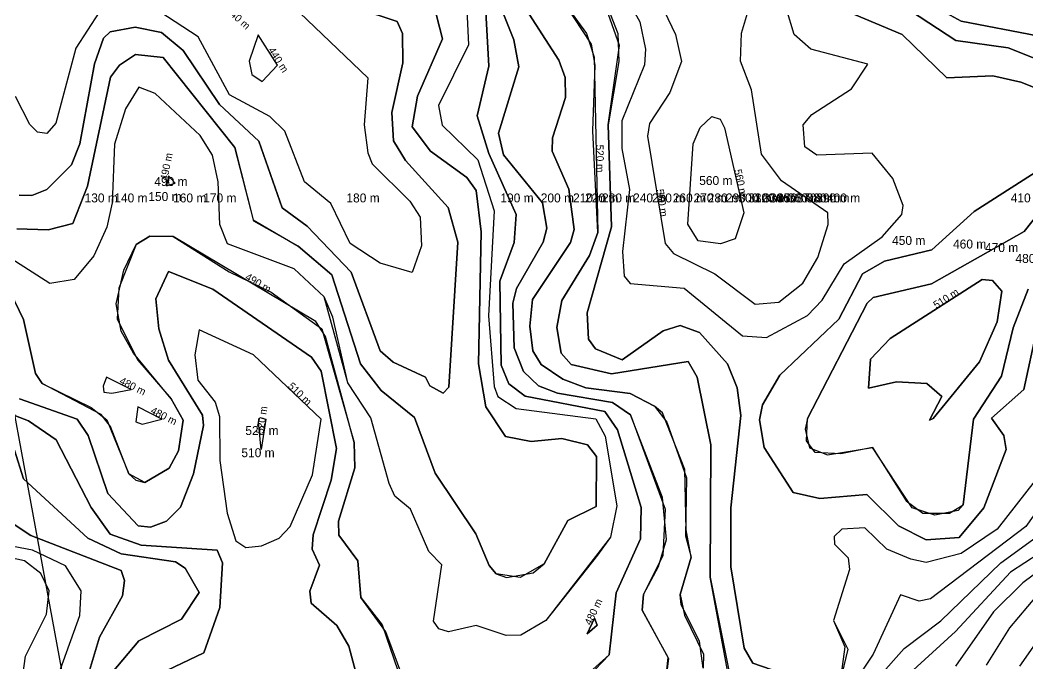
# Model space of a CAD drawing. Extents: x 120.7465 to 120.8269, y 14.0376 to 14.0711.
# Drawn here: x 120.79235 to 120.80404, y 14.04898 to 14.05645 of the extents above; entities that cross this region are included whole.
import ezdxf
from ezdxf.enums import TextEntityAlignment as Align

# ---------------------------------------------------------------- set-up
doc = ezdxf.new("R2010")
doc.units = 0
doc.header["$MEASUREMENT"] = 0
for name, color, linetype in [('Contour_Line_Intermediate', 7, 'Continuous'), ('Contour_Line_Major', 7, 'Continuous'), ('FEATURE_LABEL', 7, 'Continuous'), ('Iso-height_Area', 7, 'Continuous'), ('Unknown_Area_Type', 7, 'Continuous')]:
    doc.layers.add(name, color=color, linetype=linetype)

msp = doc.modelspace()

# ---------------------------------------------------------------- linework, layer by layer
at = {"layer": 'Contour_Line_Intermediate', "color": 36}
for points in [[(120.798943, 14.057173), (120.799281, 14.056296), (120.799295, 14.055971), (120.799172, 14.055237), (120.79921, 14.054052), (120.798925, 14.053053), (120.798941, 14.05275), (120.799025, 14.052637), (120.799332, 14.05251), (120.79981, 14.052845), (120.800004, 14.052909), (120.80023, 14.052828), (120.800555, 14.052464), (120.800667, 14.052183), (120.80071, 14.051862), (120.800594, 14.050793), (120.800592, 14.050109), (120.800749, 14.049163), (120.800847, 14.048991), (120.801272, 14.048842)], [(120.799168, 14.057106), (120.799537, 14.056432), (120.799603, 14.056116), (120.799591, 14.055931), (120.799329, 14.055283), (120.799328, 14.05496), (120.799419, 14.054487), (120.799337, 14.053768), (120.799356, 14.053481), (120.799426, 14.053395), (120.800053, 14.053341), (120.800728, 14.052787), (120.801006, 14.05277), (120.801483, 14.053024), (120.801653, 14.0532), (120.801907, 14.053625), (120.802349, 14.053937), (120.802578, 14.054195), (120.80259, 14.0543), (120.802472, 14.054614), (120.802234, 14.054909), (120.801592, 14.054885), (120.801453, 14.054982), (120.801431, 14.055238), (120.801531, 14.055355), (120.801993, 14.055652), (120.802182, 14.05594), (120.80152, 14.056116), (120.801329, 14.056283), (120.80124, 14.05658)], [(120.804226, 14.055963), (120.803808, 14.056129), (120.803203, 14.056216), (120.802251, 14.05684)], [(120.792339, 14.054419), (120.792484, 14.054415), (120.792659, 14.054485), (120.792946, 14.054771), (120.793044, 14.055014), (120.793211, 14.055945), (120.793318, 14.05624), (120.793395, 14.056314), (120.793683, 14.056371), (120.793989, 14.056307), (120.794241, 14.0561), (120.794663, 14.055472), (120.79512, 14.055047), (120.795391, 14.054273), (120.795681, 14.054061), (120.796188, 14.053526), (120.796527, 14.052615), (120.796678, 14.052484), (120.797052, 14.05231), (120.797102, 14.052206), (120.797256, 14.052123), (120.797322, 14.052193), (120.797425, 14.053875), (120.797313, 14.054277), (120.796819, 14.054821), (120.796682, 14.055049), (120.796661, 14.055378), (120.796787, 14.055957), (120.796785, 14.056297), (120.796723, 14.056436), (120.795823, 14.056738)], [(120.797739, 14.05676), (120.797785, 14.055915), (120.797651, 14.055342), (120.797785, 14.054905), (120.798105, 14.054194), (120.79808, 14.053871), (120.797913, 14.053422), (120.79793, 14.052448), (120.798019, 14.052231), (120.798206, 14.052088), (120.799131, 14.05191), (120.799277, 14.051696), (120.799553, 14.050795), (120.799544, 14.050431), (120.799264, 14.049808), (120.79918, 14.049086), (120.798841, 14.048782)], [(120.799821, 14.056559), (120.799952, 14.056283), (120.80002, 14.05597), (120.799884, 14.05561), (120.799648, 14.055252), (120.799626, 14.055105), (120.79983, 14.053861), (120.799927, 14.053743), (120.800408, 14.053508), (120.800874, 14.053154), (120.801149, 14.05318), (120.801428, 14.053399), (120.801601, 14.053697), (120.801723, 14.054078), (120.801718, 14.054214), (120.80118, 14.054587), (120.800949, 14.054897), (120.800834, 14.055643), (120.800704, 14.055976), (120.800717, 14.056299), (120.800844, 14.05673)], [(120.797527, 14.056653), (120.797549, 14.056166), (120.797204, 14.055462), (120.797246, 14.055234), (120.79766, 14.054829), (120.797848, 14.054239), (120.797781, 14.053019), (120.797847, 14.052199), (120.797892, 14.052085), (120.798103, 14.051943), (120.799028, 14.051826), (120.799134, 14.051622), (120.799271, 14.050815), (120.799196, 14.050452), (120.799047, 14.050245), (120.798448, 14.049487), (120.798159, 14.049316), (120.797987, 14.049313), (120.797639, 14.049429), (120.797318, 14.049352), (120.797208, 14.049387), (120.797144, 14.049477), (120.79724, 14.050131), (120.797091, 14.050286), (120.796877, 14.050775), (120.796696, 14.050929), (120.796631, 14.051074), (120.796419, 14.051836), (120.796152, 14.052242), (120.795875, 14.053241), (120.79553, 14.053567), (120.794754, 14.053854), (120.794665, 14.054081), (120.794648, 14.054575), (120.794582, 14.054885), (120.79444, 14.055114), (120.793917, 14.055601), (120.793728, 14.055673), (120.793572, 14.055421), (120.793444, 14.055013), (120.793419, 14.054331), (120.793355, 14.054047), (120.793203, 14.053717), (120.792978, 14.053441), (120.792696, 14.053394), (120.791744, 14.054003)], [(120.797143, 14.056642), (120.797248, 14.056234), (120.79696, 14.055568), (120.796896, 14.055213), (120.797111, 14.054929), (120.797532, 14.054626), (120.797638, 14.054475), (120.797696, 14.053995), (120.797666, 14.052462), (120.797753, 14.051966), (120.797981, 14.051621), (120.798279, 14.051563), (120.798633, 14.051596), (120.798932, 14.051523), (120.799034, 14.051387), (120.799033, 14.050809), (120.798703, 14.050644), (120.798428, 14.050143), (120.798149, 14.049986), (120.797872, 14.050026), (120.79779, 14.050125), (120.797636, 14.050492), (120.797164, 14.051195), (120.796923, 14.051839), (120.796536, 14.052155), (120.796297, 14.052464), (120.795965, 14.053494), (120.795576, 14.053829), (120.795059, 14.054117), (120.794841, 14.054972), (120.79401, 14.056016), (120.793689, 14.056052), (120.793503, 14.05593), (120.793399, 14.055788), (120.79313, 14.054523), (120.792963, 14.054093), (120.792677, 14.054019), (120.79231, 14.054031)], [(120.795506, 14.056622), (120.796384, 14.055783), (120.796339, 14.055236), (120.796381, 14.054911), (120.796433, 14.054782), (120.796869, 14.054352), (120.796991, 14.054163), (120.797004, 14.053834), (120.796897, 14.053524), (120.796527, 14.053631), (120.796178, 14.053861), (120.795952, 14.054325), (120.79565, 14.054574), (120.79542, 14.055161), (120.795247, 14.055334), (120.79478, 14.055586), (120.794415, 14.056259), (120.793971, 14.056547)], [(120.798178, 14.05664), (120.798598, 14.055985), (120.798672, 14.055785), (120.798677, 14.055552), (120.798523, 14.055085), (120.798521, 14.054929), (120.798715, 14.05449), (120.798776, 14.054023), (120.798733, 14.05387), (120.798292, 14.053208), (120.79826, 14.0529), (120.798298, 14.052613), (120.798395, 14.052456), (120.798645, 14.052284), (120.798913, 14.052185), (120.799426, 14.052119), (120.799706, 14.051971), (120.799849, 14.051785), (120.800078, 14.05114), (120.800069, 14.050468), (120.800132, 14.050219), (120.800005, 14.049788), (120.800055, 14.049548), (120.800277, 14.049095), (120.800271, 14.048932)], [(120.79868, 14.056626), (120.798918, 14.056296), (120.799009, 14.056023), (120.799051, 14.053986), (120.798952, 14.053719), (120.798631, 14.053197), (120.798574, 14.052886), (120.798624, 14.052588), (120.798743, 14.052457), (120.799208, 14.052347), (120.800098, 14.052491), (120.800201, 14.052307), (120.80036, 14.051522), (120.800353, 14.049988), (120.800605, 14.048732)], [(120.804328, 14.055585), (120.803956, 14.055733), (120.803633, 14.055806), (120.803098, 14.055783), (120.802582, 14.056285), (120.801833, 14.056599)], [(120.804149, 14.056267), (120.803264, 14.05644), (120.802926, 14.056626)], [(120.793267, 14.056545), (120.792995, 14.056125), (120.792766, 14.055254), (120.792659, 14.055137), (120.792553, 14.055153), (120.792464, 14.055239), (120.792298, 14.055564)], [(120.795337, 14.055927), (120.79511, 14.056279), (120.795008, 14.055975), (120.795039, 14.055821), (120.795157, 14.055738), (120.795337, 14.055927)], [(120.800742, 14.054217), (120.800643, 14.053912), (120.800474, 14.053856), (120.800215, 14.053889), (120.800096, 14.054085), (120.800158, 14.055014), (120.800239, 14.055206), (120.800374, 14.055331), (120.800468, 14.055302), (120.800519, 14.055203), (120.800742, 14.054217)], [(120.804041, 14.053329), (120.803867, 14.052879), (120.803732, 14.052319), (120.803409, 14.051822), (120.803288, 14.050827), (120.803229, 14.050762), (120.802961, 14.050706), (120.802695, 14.050792), (120.802238, 14.051492), (120.801869, 14.05142), (120.801573, 14.051433), (120.801469, 14.051568), (120.801481, 14.051828), (120.802175, 14.053166), (120.802243, 14.053233), (120.802919, 14.053392), (120.803994, 14.053999), (120.804712, 14.0549)], [(120.804141, 14.05286), (120.80399, 14.052166), (120.803617, 14.051831), (120.803761, 14.05163), (120.803787, 14.051471), (120.803527, 14.050794), (120.803241, 14.050449), (120.802857, 14.05042), (120.802539, 14.050584), (120.80217, 14.050949), (120.801627, 14.050901), (120.801316, 14.050969), (120.80098, 14.051492), (120.800927, 14.051813), (120.800961, 14.051986), (120.801163, 14.052331), (120.801844, 14.052982), (120.802119, 14.053506), (120.802374, 14.053656), (120.802923, 14.053786), (120.803416, 14.054231), (120.804275, 14.054781)], [(120.79415, 14.054559), (120.79407, 14.054643), (120.794047, 14.054527), (120.79415, 14.054559)], [(120.7968, 14.048792), (120.796591, 14.049352), (120.796302, 14.049752), (120.796267, 14.050176), (120.796046, 14.050476), (120.796041, 14.050639), (120.796231, 14.051255), (120.796226, 14.051551), (120.79589, 14.05278), (120.795778, 14.052953), (120.794126, 14.053942), (120.793856, 14.053943), (120.793696, 14.053846), (120.793494, 14.05334), (120.793474, 14.052983), (120.793716, 14.052506), (120.794103, 14.052056), (120.79424, 14.051811), (120.794188, 14.051453), (120.794079, 14.051254), (120.793798, 14.051086), (120.793612, 14.051185), (120.793397, 14.051736), (120.79329, 14.051877), (120.792604, 14.052236), (120.792529, 14.052352), (120.792391, 14.052976), (120.79213, 14.053516)], [(120.803735, 14.053305), (120.803681, 14.052951), (120.803478, 14.052485), (120.80294, 14.05183), (120.802898, 14.05181), (120.803042, 14.052086), (120.802867, 14.052234), (120.802515, 14.052253), (120.802191, 14.05218), (120.802212, 14.052517), (120.802441, 14.052759), (120.80351, 14.053442), (120.803629, 14.053431), (120.803735, 14.053305)], [(120.79584, 14.051823), (120.795058, 14.052566), (120.794426, 14.052856), (120.794378, 14.052568), (120.794412, 14.052274), (120.794614, 14.052018), (120.794663, 14.051853), (120.794668, 14.051341), (120.79475, 14.050732), (120.794853, 14.05041), (120.794967, 14.050331), (120.79515, 14.05035), (120.795353, 14.050441), (120.795483, 14.050575), (120.795742, 14.051175), (120.79584, 14.051823)], [(120.793637, 14.052165), (120.793352, 14.05231), (120.793314, 14.052203), (120.79332, 14.052134), (120.793412, 14.052122), (120.793637, 14.052165)], [(120.793719, 14.048748), (120.794482, 14.049111), (120.794666, 14.049636), (120.794697, 14.050154), (120.794637, 14.0503), (120.793752, 14.050361), (120.793396, 14.050488), (120.793175, 14.050798), (120.792768, 14.051581), (120.792448, 14.0518), (120.791959, 14.051988)], [(120.793992, 14.051823), (120.793717, 14.051964), (120.793693, 14.051789), (120.793767, 14.051762), (120.793992, 14.051823)], [(120.795198, 14.051823), (120.795144, 14.051471), (120.795113, 14.051789), (120.79513, 14.051842), (120.795198, 14.051823)], [(120.804687, 14.051834), (120.803681, 14.050545), (120.803263, 14.050261), (120.80286, 14.05016), (120.802681, 14.050196), (120.802401, 14.050313), (120.802149, 14.050562), (120.801879, 14.050545), (120.80179, 14.050458), (120.801795, 14.050372), (120.801952, 14.050214), (120.801971, 14.050076), (120.801784, 14.049485), (120.801949, 14.049154), (120.801862, 14.04878)], [(120.80489, 14.051809), (120.804013, 14.050575), (120.80291, 14.049738), (120.802778, 14.049711), (120.802559, 14.049784), (120.802245, 14.049093), (120.802024, 14.048761)], [(120.793418, 14.048882), (120.793727, 14.049249), (120.794221, 14.049502), (120.794428, 14.049811), (120.794265, 14.050092), (120.794153, 14.050165), (120.793523, 14.050259), (120.793136, 14.050439), (120.79239, 14.051127), (120.792285, 14.051461)], [(120.805224, 14.050788), (120.803941, 14.048957)], [(120.792309, 14.046935), (120.792678, 14.047123), (120.793046, 14.047402), (120.793173, 14.047705), (120.793281, 14.048285), (120.793151, 14.048735), (120.793153, 14.048905), (120.793271, 14.049292), (120.793536, 14.049773), (120.793559, 14.049951), (120.79352, 14.050066), (120.792475, 14.05047), (120.792163, 14.050677)], [(120.791971, 14.043802), (120.793357, 14.044284), (120.793704, 14.044665), (120.793996, 14.044359), (120.794155, 14.044267), (120.796053, 14.043846), (120.79678, 14.043923), (120.798279, 14.044408), (120.798985, 14.044381), (120.799352, 14.044535), (120.79974, 14.044815), (120.800034, 14.045156), (120.800087, 14.045291), (120.800079, 14.045692), (120.800768, 14.047005), (120.801144, 14.047258), (120.801524, 14.047414), (120.801692, 14.048075), (120.80196, 14.048437), (120.802605, 14.049161), (120.803028, 14.049482), (120.803724, 14.050154), (120.804346, 14.050606)], [(120.791801, 14.047025), (120.792626, 14.047356), (120.792891, 14.047698), (120.793032, 14.04804), (120.793038, 14.048318), (120.792818, 14.048747), (120.792819, 14.048921), (120.793043, 14.049542), (120.793057, 14.049831), (120.792877, 14.050118), (120.792495, 14.050303), (120.791718, 14.05045)], [(120.8045, 14.050479), (120.803837, 14.050045), (120.803197, 14.049356), (120.802131, 14.048381)], [(120.804741, 14.050485), (120.803979, 14.049922), (120.80364, 14.049585), (120.803197, 14.048954)], [(120.792298, 14.047545), (120.792621, 14.047874), (120.792668, 14.048103), (120.792387, 14.048874), (120.792412, 14.04907), (120.792657, 14.049559), (120.792688, 14.049828), (120.792592, 14.050031), (120.792402, 14.050176), (120.791788, 14.05031)], [(120.804139, 14.049772), (120.803826, 14.049401), (120.803554, 14.048968)], [(120.799042, 14.04943), (120.798926, 14.049331), (120.799013, 14.049514), (120.799042, 14.04943)]]:
    msp.add_lwpolyline(points, dxfattribs=at)
at = {"layer": 'Contour_Line_Major', "color": 36}
for points in [[(120.799821, 14.056559), (120.799952, 14.056283), (120.80002, 14.05597), (120.799884, 14.05561), (120.799648, 14.055252), (120.799626, 14.055105), (120.79983, 14.053861), (120.799927, 14.053743), (120.800408, 14.053508), (120.800874, 14.053154), (120.801149, 14.05318), (120.801428, 14.053399), (120.801601, 14.053697), (120.801723, 14.054078), (120.801718, 14.054214), (120.80118, 14.054587), (120.800949, 14.054897), (120.800834, 14.055643), (120.800704, 14.055976), (120.800717, 14.056299), (120.800844, 14.05673)], [(120.795506, 14.056622), (120.796384, 14.055783), (120.796339, 14.055236), (120.796381, 14.054911), (120.796433, 14.054782), (120.796869, 14.054352), (120.796991, 14.054163), (120.797004, 14.053834), (120.796897, 14.053524), (120.796527, 14.053631), (120.796178, 14.053861), (120.795952, 14.054325), (120.79565, 14.054574), (120.79542, 14.055161), (120.795247, 14.055334), (120.79478, 14.055586), (120.794415, 14.056259), (120.793971, 14.056547)], [(120.797897, 14.056669), (120.798076, 14.056224), (120.798133, 14.055909), (120.797899, 14.055138), (120.797956, 14.05489), (120.79841, 14.054332), (120.798459, 14.054037), (120.798416, 14.053874), (120.798108, 14.053337), (120.798065, 14.053167), (120.79808, 14.052647), (120.79819, 14.052375), (120.798363, 14.052207), (120.798584, 14.052121), (120.799222, 14.052014), (120.79943, 14.051873), (120.799832, 14.050777), (120.799803, 14.050241), (120.799582, 14.049786), (120.799564, 14.049606), (120.799871, 14.049043), (120.799841, 14.048803)], [(120.797897, 14.056669), (120.798076, 14.056224), (120.798133, 14.055909), (120.797899, 14.055138), (120.797956, 14.05489), (120.79841, 14.054332), (120.798459, 14.054037), (120.798416, 14.053874), (120.798108, 14.053337), (120.798065, 14.053167), (120.79808, 14.052647), (120.79819, 14.052375), (120.798363, 14.052207), (120.798584, 14.052121), (120.799222, 14.052014), (120.79943, 14.051873), (120.799832, 14.050777), (120.799803, 14.050241), (120.799582, 14.049786), (120.799564, 14.049606), (120.799871, 14.049043), (120.799841, 14.048803)], [(120.793267, 14.056545), (120.792995, 14.056125), (120.792766, 14.055254), (120.792659, 14.055137), (120.792553, 14.055153), (120.792464, 14.055239), (120.792298, 14.055564)], [(120.796411, 14.048258), (120.796163, 14.049189), (120.796025, 14.049427), (120.795726, 14.049686), (120.795712, 14.049826), (120.795821, 14.050129), (120.795737, 14.050311), (120.795747, 14.050481), (120.795957, 14.051112), (120.796018, 14.051479), (120.79584, 14.052379), (120.795729, 14.05254), (120.794584, 14.053331), (120.79407, 14.053536), (120.793923, 14.053219), (120.793958, 14.052871), (120.79407, 14.052505), (120.794464, 14.051866), (120.794477, 14.051748), (120.794362, 14.051185), (120.794211, 14.050801), (120.794048, 14.050638), (120.793861, 14.050569), (120.79372, 14.050584), (120.793367, 14.050959), (120.793141, 14.051631), (120.793013, 14.051823), (120.792343, 14.052057)], [(120.796411, 14.048258), (120.796163, 14.049189), (120.796025, 14.049427), (120.795726, 14.049686), (120.795712, 14.049826), (120.795821, 14.050129), (120.795737, 14.050311), (120.795747, 14.050481), (120.795957, 14.051112), (120.796018, 14.051479), (120.79584, 14.052379), (120.795729, 14.05254), (120.794584, 14.053331), (120.79407, 14.053536), (120.793923, 14.053219), (120.793958, 14.052871), (120.79407, 14.052505), (120.794464, 14.051866), (120.794477, 14.051748), (120.794362, 14.051185), (120.794211, 14.050801), (120.794048, 14.050638), (120.793861, 14.050569), (120.79372, 14.050584), (120.793367, 14.050959), (120.793141, 14.051631), (120.793013, 14.051823), (120.792343, 14.052057)], [(120.80489, 14.051809), (120.804013, 14.050575), (120.80291, 14.049738), (120.802778, 14.049711), (120.802559, 14.049784), (120.802245, 14.049093), (120.802024, 14.048761)], [(120.805224, 14.050788), (120.803941, 14.048957)], [(120.792298, 14.047545), (120.792621, 14.047874), (120.792668, 14.048103), (120.792387, 14.048874), (120.792412, 14.04907), (120.792657, 14.049559), (120.792688, 14.049828), (120.792592, 14.050031), (120.792402, 14.050176), (120.791788, 14.05031)]]:
    msp.add_lwpolyline(points, dxfattribs=at)
at = {"layer": 'Iso-height_Area', "color": 2}
for points in [[(120.801272, 14.048842, 530), (120.800847, 14.048991, 530), (120.800749, 14.049163, 530), (120.800592, 14.050109, 530), (120.800594, 14.050793, 530), (120.80071, 14.051862, 530), (120.800667, 14.052183, 530), (120.800555, 14.052464, 530), (120.80023, 14.052828, 530), (120.800004, 14.052909, 530), (120.79981, 14.052845, 530), (120.799332, 14.05251, 530), (120.799025, 14.052637, 530), (120.798941, 14.05275, 530), (120.798925, 14.053053, 530), (120.79921, 14.054052, 530), (120.799172, 14.055237, 530), (120.799303, 14.056158, 530), (120.798943, 14.057173, 530)], [(120.799168, 14.057106, 540), (120.799537, 14.056432, 540), (120.799603, 14.056116, 540), (120.799591, 14.055931, 540), (120.799329, 14.055283, 540), (120.799328, 14.05496, 540), (120.799419, 14.054487, 540), (120.799337, 14.053768, 540), (120.799356, 14.053481, 540), (120.799426, 14.053395, 540), (120.800053, 14.053341, 540), (120.800728, 14.052787, 540), (120.801006, 14.05277, 540), (120.801483, 14.053024, 540), (120.801653, 14.0532, 540), (120.801907, 14.053625, 540), (120.802349, 14.053937, 540), (120.802578, 14.054195, 540), (120.80259, 14.0543, 540), (120.802472, 14.054614, 540), (120.802234, 14.054909, 540), (120.801592, 14.054885, 540), (120.801453, 14.054982, 540), (120.801431, 14.055238, 540), (120.801531, 14.055355, 540), (120.801993, 14.055652, 540), (120.802182, 14.05594, 540), (120.80152, 14.056116, 540), (120.801329, 14.056283, 540), (120.80124, 14.05658, 540)], [(120.802251, 14.05684, 520), (120.803203, 14.056216, 520), (120.803808, 14.056129, 520), (120.804226, 14.055963, 520)], [(120.799018, 14.048916, 490), (120.79918, 14.049086, 490), (120.799264, 14.049808, 490), (120.799544, 14.050431, 490), (120.799553, 14.050795, 490), (120.799277, 14.051696, 490), (120.799131, 14.05191, 490), (120.798206, 14.052088, 490), (120.798019, 14.052231, 490), (120.79793, 14.052448, 490), (120.797913, 14.053422, 490), (120.79808, 14.053871, 490), (120.798105, 14.054194, 490), (120.797785, 14.054905, 490), (120.797651, 14.055342, 490), (120.797785, 14.055915, 490), (120.797739, 14.05676, 490)], [(120.799821, 14.056559, 550), (120.799952, 14.056283, 550), (120.80002, 14.05597, 550), (120.799884, 14.05561, 550), (120.799648, 14.055252, 550), (120.799626, 14.055105, 550), (120.79983, 14.053861, 550), (120.799927, 14.053743, 550), (120.800408, 14.053508, 550), (120.800874, 14.053154, 550), (120.801149, 14.05318, 550), (120.801428, 14.053399, 550), (120.801601, 14.053697, 550), (120.801723, 14.054078, 550), (120.801718, 14.054214, 550), (120.80118, 14.054587, 550), (120.800949, 14.054897, 550), (120.800834, 14.055643, 550), (120.800704, 14.055976, 550), (120.800717, 14.056299, 550), (120.800844, 14.05673, 550)], [(120.799821, 14.056559, 550), (120.799952, 14.056283, 550), (120.80002, 14.05597, 550), (120.799884, 14.05561, 550), (120.799648, 14.055252, 550), (120.799626, 14.055105, 550), (120.79983, 14.053861, 550), (120.799927, 14.053743, 550), (120.800408, 14.053508, 550), (120.800874, 14.053154, 550), (120.801149, 14.05318, 550), (120.801428, 14.053399, 550), (120.801601, 14.053697, 550), (120.801723, 14.054078, 550), (120.801718, 14.054214, 550), (120.80118, 14.054587, 550), (120.800949, 14.054897, 550), (120.800834, 14.055643, 550), (120.800704, 14.055976, 550), (120.800717, 14.056299, 550), (120.800844, 14.05673, 550)], [(120.797527, 14.056653, 480), (120.797549, 14.056166, 480), (120.797204, 14.055462, 480), (120.797246, 14.055234, 480), (120.79766, 14.054829, 480), (120.797848, 14.054239, 480), (120.797781, 14.053019, 480), (120.797847, 14.052199, 480), (120.797892, 14.052085, 480), (120.798103, 14.051943, 480), (120.799028, 14.051826, 480), (120.799134, 14.051622, 480), (120.799271, 14.050815, 480), (120.799196, 14.050452, 480), (120.798448, 14.049487, 480), (120.798159, 14.049316, 480), (120.797987, 14.049313, 480), (120.797639, 14.049429, 480), (120.797318, 14.049352, 480), (120.797208, 14.049387, 480), (120.797144, 14.049477, 480), (120.79724, 14.050131, 480), (120.797091, 14.050286, 480), (120.796877, 14.050775, 480), (120.796696, 14.050929, 480), (120.796631, 14.051074, 480), (120.796419, 14.051836, 480), (120.796152, 14.052242, 480), (120.795976, 14.053004, 480), (120.795875, 14.053241, 480), (120.79553, 14.053567, 480), (120.794754, 14.053854, 480), (120.794665, 14.054081, 480), (120.794648, 14.054575, 480), (120.794582, 14.054885, 480), (120.79444, 14.055114, 480), (120.793917, 14.055601, 480), (120.793728, 14.055673, 480), (120.793572, 14.055421, 480), (120.793444, 14.055013, 480), (120.793419, 14.054331, 480), (120.793355, 14.054047, 480), (120.793203, 14.053717, 480), (120.792978, 14.053441, 480), (120.792696, 14.053394, 480), (120.791744, 14.054003, 480)], [(120.79231, 14.054031, 470), (120.792677, 14.054019, 470), (120.792963, 14.054093, 470), (120.79313, 14.054523, 470), (120.793399, 14.055788, 470), (120.793503, 14.05593, 470), (120.793689, 14.056052, 470), (120.79401, 14.056016, 470), (120.794841, 14.054972, 470), (120.795053, 14.054132, 470), (120.795576, 14.053829, 470), (120.795965, 14.053494, 470), (120.796297, 14.052464, 470), (120.796536, 14.052155, 470), (120.796923, 14.051839, 470), (120.797164, 14.051195, 470), (120.797636, 14.050492, 470), (120.79779, 14.050125, 470), (120.797872, 14.050026, 470), (120.797993, 14.049985, 470), (120.798301, 14.05004, 470), (120.798428, 14.050143, 470), (120.798703, 14.050644, 470), (120.799033, 14.050809, 470), (120.799034, 14.051387, 470), (120.798932, 14.051523, 470), (120.798633, 14.051596, 470), (120.798279, 14.051563, 470), (120.797981, 14.051621, 470), (120.797753, 14.051966, 470), (120.797666, 14.052462, 470), (120.797696, 14.053995, 470), (120.797638, 14.054475, 470), (120.797532, 14.054626, 470), (120.797111, 14.054929, 470), (120.796896, 14.055213, 470), (120.79696, 14.055568, 470), (120.797248, 14.056234, 470), (120.797143, 14.056642, 470)], [(120.799841, 14.048803, 500), (120.799865, 14.049056, 500), (120.799564, 14.049606, 500), (120.799582, 14.049786, 500), (120.799753, 14.050111, 500), (120.799845, 14.050425, 500), (120.7998, 14.050914, 500), (120.79943, 14.051873, 500), (120.799222, 14.052014, 500), (120.798584, 14.052121, 500), (120.798363, 14.052207, 500), (120.79819, 14.052375, 500), (120.79808, 14.052647, 500), (120.798065, 14.053167, 500), (120.798108, 14.053337, 500), (120.798416, 14.053874, 500), (120.798459, 14.054037, 500), (120.79841, 14.054332, 500), (120.797956, 14.05489, 500), (120.797899, 14.055138, 500), (120.798133, 14.055909, 500), (120.798076, 14.056224, 500), (120.797897, 14.056669, 500)], [(120.799841, 14.048803, 500), (120.799865, 14.049056, 500), (120.799564, 14.049606, 500), (120.799582, 14.049786, 500), (120.799753, 14.050111, 500), (120.799845, 14.050425, 500), (120.7998, 14.050914, 500), (120.79943, 14.051873, 500), (120.799222, 14.052014, 500), (120.798584, 14.052121, 500), (120.798363, 14.052207, 500), (120.79819, 14.052375, 500), (120.79808, 14.052647, 500), (120.798065, 14.053167, 500), (120.798108, 14.053337, 500), (120.798416, 14.053874, 500), (120.798459, 14.054037, 500), (120.79841, 14.054332, 500), (120.797956, 14.05489, 500), (120.797899, 14.055138, 500), (120.798133, 14.055909, 500), (120.798076, 14.056224, 500), (120.797897, 14.056669, 500)], [(120.800271, 14.048932, 510), (120.800228, 14.049246, 510), (120.800016, 14.049665, 510), (120.800005, 14.049788, 510), (120.800132, 14.050219, 510), (120.800074, 14.050536, 510), (120.800059, 14.051239, 510), (120.799799, 14.051893, 510), (120.799706, 14.051971, 510), (120.799426, 14.052119, 510), (120.798913, 14.052185, 510), (120.798645, 14.052284, 510), (120.798395, 14.052456, 510), (120.798298, 14.052613, 510), (120.79826, 14.0529, 510), (120.798292, 14.053208, 510), (120.798733, 14.05387, 510), (120.798776, 14.054023, 510), (120.798715, 14.05449, 510), (120.798521, 14.054929, 510), (120.798523, 14.055085, 510), (120.798677, 14.055552, 510), (120.798672, 14.055785, 510), (120.798598, 14.055985, 510), (120.798178, 14.05664, 510)], [(120.800617, 14.048574, 520), (120.800353, 14.049988, 520), (120.80036, 14.051522, 520), (120.800201, 14.052307, 520), (120.800098, 14.052491, 520), (120.799208, 14.052347, 520), (120.798743, 14.052457, 520), (120.798624, 14.052588, 520), (120.798574, 14.052886, 520), (120.798631, 14.053197, 520), (120.798952, 14.053719, 520), (120.799051, 14.053986, 520), (120.798993, 14.055167, 520), (120.799021, 14.055927, 520), (120.798978, 14.056171, 520), (120.79868, 14.056626, 520)], [(120.801833, 14.056599, 530), (120.802582, 14.056285, 530), (120.803098, 14.055783, 530), (120.803633, 14.055806, 530), (120.803956, 14.055733, 530), (120.804328, 14.055585, 530)], [(120.802926, 14.056626, 510), (120.803264, 14.05644, 510), (120.804149, 14.056267, 510)], [(120.804712, 14.0549, 520), (120.803994, 14.053999, 520), (120.802919, 14.053392, 520), (120.802243, 14.053233, 520), (120.802175, 14.053166, 520), (120.801481, 14.051828, 520), (120.801455, 14.051706, 520), (120.801505, 14.051488, 520), (120.801715, 14.051406, 520), (120.802238, 14.051492, 520), (120.802625, 14.050874, 520), (120.802821, 14.050732, 520), (120.803131, 14.050731, 520), (120.803288, 14.050827, 520), (120.803409, 14.051822, 520), (120.803732, 14.052319, 520), (120.803867, 14.052879, 520), (120.804041, 14.053329, 520)], [(120.804275, 14.054781, 530), (120.803416, 14.054231, 530), (120.802923, 14.053786, 530), (120.802374, 14.053656, 530), (120.802119, 14.053506, 530), (120.801844, 14.052982, 530), (120.801163, 14.052331, 530), (120.800961, 14.051986, 530), (120.800927, 14.051813, 530), (120.80098, 14.051492, 530), (120.801316, 14.050969, 530), (120.801627, 14.050901, 530), (120.80217, 14.050949, 530), (120.802539, 14.050584, 530), (120.802857, 14.05042, 530), (120.803241, 14.050449, 530), (120.803527, 14.050794, 530), (120.803787, 14.051471, 530), (120.803761, 14.05163, 530), (120.803617, 14.051831, 530), (120.80399, 14.052166, 530), (120.804141, 14.05286, 530)], [(120.79213, 14.053516, 490), (120.792391, 14.052976, 490), (120.792529, 14.052352, 490), (120.792604, 14.052236, 490), (120.793174, 14.051958, 490), (120.793354, 14.051812, 490), (120.793612, 14.051185, 490), (120.793693, 14.051114, 490), (120.793798, 14.051086, 490), (120.794079, 14.051254, 490), (120.794188, 14.051453, 490), (120.79424, 14.051811, 490), (120.794103, 14.052056, 490), (120.793665, 14.052585, 490), (120.793521, 14.052844, 490), (120.793462, 14.053159, 490), (120.793554, 14.05355, 490), (120.793696, 14.053846, 490), (120.793856, 14.053943, 490), (120.794126, 14.053942, 490), (120.794774, 14.053529, 490), (120.795263, 14.053295, 490), (120.795849, 14.05287, 490), (120.796226, 14.051551, 490), (120.796231, 14.051255, 490), (120.796041, 14.050639, 490), (120.796046, 14.050476, 490), (120.796267, 14.050176, 490), (120.796302, 14.049752, 490), (120.796549, 14.049433, 490), (120.796731, 14.048906, 490)], [(120.792343, 14.052057, 500), (120.793013, 14.051823, 500), (120.793141, 14.051631, 500), (120.793367, 14.050959, 500), (120.79372, 14.050584, 500), (120.793861, 14.050569, 500), (120.794048, 14.050638, 500), (120.794211, 14.050801, 500), (120.794362, 14.051185, 500), (120.794477, 14.051748, 500), (120.794464, 14.051866, 500), (120.79407, 14.052505, 500), (120.793958, 14.052871, 500), (120.793923, 14.053219, 500), (120.79407, 14.053536, 500), (120.794584, 14.053331, 500), (120.795729, 14.05254, 500), (120.79584, 14.052379, 500), (120.796018, 14.051479, 500), (120.795957, 14.051112, 500), (120.795747, 14.050481, 500), (120.795737, 14.050311, 500), (120.795821, 14.050129, 500), (120.795712, 14.049826, 500), (120.795726, 14.049686, 500), (120.796025, 14.049427, 500), (120.796163, 14.049189, 500), (120.796411, 14.048258, 500)], [(120.792343, 14.052057, 500), (120.793013, 14.051823, 500), (120.793141, 14.051631, 500), (120.793367, 14.050959, 500), (120.79372, 14.050584, 500), (120.793861, 14.050569, 500), (120.794048, 14.050638, 500), (120.794211, 14.050801, 500), (120.794362, 14.051185, 500), (120.794477, 14.051748, 500), (120.794464, 14.051866, 500), (120.79407, 14.052505, 500), (120.793958, 14.052871, 500), (120.793923, 14.053219, 500), (120.79407, 14.053536, 500), (120.794584, 14.053331, 500), (120.795729, 14.05254, 500), (120.79584, 14.052379, 500), (120.796018, 14.051479, 500), (120.795957, 14.051112, 500), (120.795747, 14.050481, 500), (120.795737, 14.050311, 500), (120.795821, 14.050129, 500), (120.795712, 14.049826, 500), (120.795726, 14.049686, 500), (120.796025, 14.049427, 500), (120.796163, 14.049189, 500), (120.796411, 14.048258, 500)], [(120.791959, 14.051988, 510), (120.792448, 14.0518, 510), (120.792768, 14.051581, 510), (120.793175, 14.050798, 510), (120.793396, 14.050488, 510), (120.793752, 14.050361, 510), (120.794637, 14.0503, 510), (120.794697, 14.050154, 510), (120.794666, 14.049636, 510), (120.794482, 14.049111, 510), (120.793719, 14.048748, 510)], [(120.804687, 14.051834, 540), (120.803681, 14.050545, 540), (120.803263, 14.050261, 540), (120.80286, 14.05016, 540), (120.802681, 14.050196, 540), (120.802401, 14.050313, 540), (120.802149, 14.050562, 540), (120.801879, 14.050545, 540), (120.80179, 14.050458, 540), (120.801795, 14.050372, 540), (120.801952, 14.050214, 540), (120.801971, 14.050076, 540), (120.801784, 14.049485, 540), (120.801917, 14.049179, 540), (120.801862, 14.04878, 540)], [(120.80489, 14.051809, 550), (120.804013, 14.050575, 550), (120.80291, 14.049738, 550), (120.802778, 14.049711, 550), (120.802559, 14.049784, 550), (120.802245, 14.049093, 550), (120.802024, 14.048761, 550)], [(120.80489, 14.051809, 550), (120.804013, 14.050575, 550), (120.80291, 14.049738, 550), (120.802778, 14.049711, 550), (120.802559, 14.049784, 550), (120.802245, 14.049093, 550), (120.802024, 14.048761, 550)], [(120.792285, 14.051461, 520), (120.79239, 14.051127, 520), (120.793136, 14.050439, 520), (120.793523, 14.050259, 520), (120.794153, 14.050165, 520), (120.794265, 14.050092, 520), (120.794428, 14.049811, 520), (120.794221, 14.049502, 520), (120.793727, 14.049249, 520), (120.793418, 14.048882, 520)], [(120.792163, 14.050677, 530), (120.792475, 14.05047, 530), (120.79352, 14.050066, 530), (120.793559, 14.049951, 530), (120.793536, 14.049773, 530), (120.793271, 14.049292, 530), (120.793153, 14.048905, 530), (120.793151, 14.048735, 530), (120.793281, 14.048285, 530), (120.793173, 14.047705, 530), (120.793046, 14.047402, 530), (120.792678, 14.047123, 530), (120.792309, 14.046935, 530)], [(120.791971, 14.043802, 560), (120.793357, 14.044284, 560), (120.793704, 14.044665, 560), (120.793996, 14.044359, 560), (120.794155, 14.044267, 560), (120.796053, 14.043846, 560), (120.79678, 14.043923, 560), (120.798279, 14.044408, 560), (120.798985, 14.044381, 560), (120.799352, 14.044535, 560), (120.79974, 14.044815, 560), (120.800034, 14.045156, 560), (120.800087, 14.045291, 560), (120.800079, 14.045692, 560), (120.800768, 14.047005, 560), (120.801144, 14.047258, 560), (120.801524, 14.047414, 560), (120.801692, 14.048075, 560), (120.80196, 14.048437, 560), (120.802605, 14.049161, 560), (120.803028, 14.049482, 560), (120.803724, 14.050154, 560), (120.804346, 14.050606, 560)], [(120.791801, 14.047025, 540), (120.792626, 14.047356, 540), (120.792891, 14.047698, 540), (120.793032, 14.04804, 540), (120.793038, 14.048318, 540), (120.792818, 14.048747, 540), (120.792819, 14.048921, 540), (120.793043, 14.049542, 540), (120.793057, 14.049831, 540), (120.792877, 14.050118, 540), (120.792495, 14.050303, 540), (120.791718, 14.05045, 540)], [(120.8045, 14.050479, 570), (120.803837, 14.050045, 570), (120.803197, 14.049356, 570), (120.802131, 14.048381, 570)], [(120.792298, 14.047545, 550), (120.792621, 14.047874, 550), (120.792668, 14.048103, 550), (120.792387, 14.048874, 550), (120.792412, 14.04907, 550), (120.792657, 14.049559, 550), (120.792688, 14.049828, 550), (120.792592, 14.050031, 550), (120.792402, 14.050176, 550), (120.791788, 14.05031, 550)], [(120.792298, 14.047545, 550), (120.792621, 14.047874, 550), (120.792668, 14.048103, 550), (120.792387, 14.048874, 550), (120.792412, 14.04907, 550), (120.792657, 14.049559, 550), (120.792688, 14.049828, 550), (120.792592, 14.050031, 550), (120.792402, 14.050176, 550), (120.791788, 14.05031, 550)]]:
    msp.add_polyline3d(points, dxfattribs=at)
at = {"layer": 'Iso-height_Area', "color": 60}
for points in [[(120.795823, 14.056738, 460), (120.796723, 14.056436, 460), (120.796785, 14.056297, 460), (120.796787, 14.055957, 460), (120.796661, 14.055378, 460), (120.796682, 14.055049, 460), (120.796819, 14.054821, 460), (120.797313, 14.054277, 460), (120.797425, 14.053875, 460), (120.797322, 14.052193, 460), (120.797256, 14.052123, 460), (120.797102, 14.052206, 460), (120.797052, 14.05231, 460), (120.796678, 14.052484, 460), (120.796527, 14.052615, 460), (120.796188, 14.053526, 460), (120.795681, 14.054061, 460), (120.795391, 14.054273, 460), (120.79512, 14.055047, 460), (120.794663, 14.055472, 460), (120.794241, 14.0561, 460), (120.793989, 14.056307, 460), (120.793683, 14.056371, 460), (120.793395, 14.056314, 460), (120.793318, 14.05624, 460), (120.793211, 14.055945, 460), (120.793044, 14.055014, 460), (120.792946, 14.054771, 460), (120.792659, 14.054485, 460), (120.792484, 14.054415, 460), (120.792339, 14.054419, 460)], [(120.795506, 14.056622, 450), (120.796384, 14.055783, 450), (120.796339, 14.055236, 450), (120.796381, 14.054911, 450), (120.796433, 14.054782, 450), (120.796869, 14.054352, 450), (120.796991, 14.054163, 450), (120.797004, 14.053834, 450), (120.796897, 14.053524, 450), (120.796527, 14.053631, 450), (120.796178, 14.053861, 450), (120.795952, 14.054325, 450), (120.79565, 14.054574, 450), (120.79542, 14.055161, 450), (120.795247, 14.055334, 450), (120.79478, 14.055586, 450), (120.794415, 14.056259, 450), (120.793971, 14.056547, 450)], [(120.795506, 14.056622, 450), (120.796384, 14.055783, 450), (120.796339, 14.055236, 450), (120.796381, 14.054911, 450), (120.796433, 14.054782, 450), (120.796869, 14.054352, 450), (120.796991, 14.054163, 450), (120.797004, 14.053834, 450), (120.796897, 14.053524, 450), (120.796527, 14.053631, 450), (120.796178, 14.053861, 450), (120.795952, 14.054325, 450), (120.79565, 14.054574, 450), (120.79542, 14.055161, 450), (120.795247, 14.055334, 450), (120.79478, 14.055586, 450), (120.794415, 14.056259, 450), (120.793971, 14.056547, 450)], [(120.793267, 14.056545, 450), (120.792995, 14.056125, 450), (120.792766, 14.055254, 450), (120.792659, 14.055137, 450), (120.792553, 14.055153, 450), (120.792464, 14.055239, 450), (120.792298, 14.055564, 450)], [(120.793267, 14.056545, 450), (120.792995, 14.056125, 450), (120.792766, 14.055254, 450), (120.792659, 14.055137, 450), (120.792553, 14.055153, 450), (120.792464, 14.055239, 450), (120.792298, 14.055564, 450)]]:
    msp.add_polyline3d(points, dxfattribs=at)
msp.add_polyline3d([(120.795337, 14.055927, 0), (120.79511, 14.056279, 0), (120.795008, 14.055975, 0), (120.795039, 14.055821, 0), (120.795157, 14.055738, 0), (120.795337, 14.055927, 0)], close=True, dxfattribs=at)
at = {"layer": 'Iso-height_Area', "color": 2}
for points in [[(120.800742, 14.054217, 560), (120.800643, 14.053912, 560), (120.800474, 14.053856, 560), (120.800215, 14.053889, 560), (120.800096, 14.054085, 560), (120.800158, 14.055014, 560), (120.800239, 14.055206, 560), (120.800374, 14.055331, 560), (120.800468, 14.055302, 560), (120.800519, 14.055203, 560), (120.800742, 14.054217, 560)], [(120.79415, 14.054559, 490), (120.79407, 14.054643, 490), (120.794047, 14.054527, 490), (120.79415, 14.054559, 490)], [(120.803735, 14.053305, 0), (120.803629, 14.053431, 0), (120.80351, 14.053442, 0), (120.802441, 14.052759, 0), (120.802212, 14.052517, 0), (120.802191, 14.05218, 0), (120.802515, 14.052253, 0), (120.802867, 14.052234, 0), (120.803042, 14.052086, 0), (120.802898, 14.05181, 0), (120.80294, 14.05183, 0), (120.803478, 14.052485, 0), (120.803681, 14.052951, 0), (120.803735, 14.053305, 0)], [(120.79584, 14.051823, 510), (120.795058, 14.052566, 510), (120.794426, 14.052856, 510), (120.794378, 14.052568, 510), (120.794412, 14.052274, 510), (120.794614, 14.052018, 510), (120.794663, 14.051853, 510), (120.794668, 14.051341, 510), (120.79475, 14.050732, 510), (120.794853, 14.05041, 510), (120.794967, 14.050331, 510), (120.79515, 14.05035, 510), (120.795353, 14.050441, 510), (120.795483, 14.050575, 510), (120.795742, 14.051175, 510), (120.79584, 14.051823, 510)], [(120.793637, 14.052165, 0), (120.793352, 14.05231, 0), (120.793314, 14.052203, 0), (120.79332, 14.052134, 0), (120.793412, 14.052122, 0), (120.793637, 14.052165, 0)], [(120.793992, 14.051823, 0), (120.793717, 14.051964, 0), (120.793693, 14.051789, 0), (120.793767, 14.051762, 0), (120.793992, 14.051823, 0)], [(120.795198, 14.051823, 520), (120.795144, 14.051471, 520), (120.795113, 14.051789, 520), (120.79513, 14.051842, 520), (120.795198, 14.051823, 520)], [(120.799042, 14.04943, 0), (120.799013, 14.049514, 0), (120.798926, 14.049331, 0), (120.799042, 14.04943, 0)]]:
    msp.add_polyline3d(points, close=True, dxfattribs=at)
at = {"layer": 'Iso-height_Area', "color": 40}
for points in [[(120.805224, 14.050788, 600), (120.803941, 14.048957, 600)], [(120.805224, 14.050788, 600), (120.803941, 14.048957, 600)], [(120.804741, 14.050485, 580), (120.803979, 14.049922, 580), (120.80364, 14.049585, 580), (120.803197, 14.048954, 580)], [(120.804139, 14.049772, 590), (120.803826, 14.049401, 590), (120.803554, 14.048968, 590)]]:
    msp.add_polyline3d(points, dxfattribs=at)
at = {"layer": 'Unknown_Area_Type', "color": 18}
msp.add_polyline3d([(120.777463, 14.04468, 0), (120.779351, 14.041737, 0), (120.793779, 14.043765, 0), (120.790274, 14.062798, 0), (120.786228, 14.062503, 0), (120.777463, 14.04468, 0)], close=True, dxfattribs=at)

# ---------------------------------------------------------------- texts
at = {"layer": 'FEATURE_LABEL', "color": 18}
for s, rotation, p in [('440 m', 318.1, (120.794732, 14.05655)), ('440 m', 302.7, (120.795223, 14.056103)), ('520 m', 271.2, (120.79903, 14.055005)), ('490 m', 78.9, (120.794058, 14.054585)), ('560 m', 282.7, (120.800631, 14.05471)), ('550 m', 279.3, (120.799728, 14.054483)), ('550 m', 279.3, (120.799728, 14.054483)), ('490 m', 329.1, (120.794952, 14.053448)), ('510 m', 32.6, (120.802976, 14.0531)), ('480 m', 333.2, (120.793494, 14.052238)), ('510 m', 316.4, (120.795449, 14.052195)), ('480 m', 332.9, (120.793855, 14.051894)), ('520 m', 81.4, (120.795171, 14.051647)), ('480 m', 64.5, (120.798969, 14.049422))]:
    msp.add_text(s, height=0.0000865, rotation=rotation, dxfattribs=at).set_placement(p)
for s, p in [('490 m', (120.794099, 14.054578, 490)), ('560 m', (120.800419, 14.05459, 560)), ('130 m', (120.79329, 14.054388, 130)), ('140 m', (120.793635, 14.054388, 140)), ('150 m', (120.79403, 14.054404, 150)), ('150 m', (120.79403, 14.054404, 150)), ('160 m', (120.794317, 14.054388, 160)), ('170 m', (120.794666, 14.054388, 170)), ('180 m', (120.796327, 14.054388, 180)), ('190 m', (120.798113, 14.054388, 190)), ('200 m', (120.798581, 14.054388, 200)), ('200 m', (120.798581, 14.054388, 200)), ('210 m', (120.798956, 14.054388, 210)), ('220 m', (120.799095, 14.054388, 220)), ('230 m', (120.799292, 14.054388, 230)), ('240 m', (120.799652, 14.054388, 240)), ('250 m', (120.799871, 14.054388, 250)), ('250 m', (120.799871, 14.054388, 250)), ('260 m', (120.800112, 14.054388, 260)), ('270 m', (120.800353, 14.054388, 270)), ('280 m', (120.800518, 14.054388, 280)), ('290 m', (120.800728, 14.054388, 290)), ('300 m', (120.800874, 14.054388, 300)), ('300 m', (120.800874, 14.054388, 300)), ('310 m', (120.800987, 14.054388, 310)), ('320 m', (120.801064, 14.054388, 320)), ('330 m', (120.801159, 14.054388, 330)), ('340 m', (120.80124, 14.054388, 340)), ('350 m', (120.801323, 14.054388, 350)), ('350 m', (120.801323, 14.054388, 350)), ('360 m', (120.801448, 14.054388, 360)), ('370 m', (120.801549, 14.054388, 370)), ('380 m', (120.801665, 14.054388, 380)), ('390 m', (120.801777, 14.054388, 390)), ('400 m', (120.801901, 14.054388, 400)), ('400 m', (120.801901, 14.054388, 400)), ('410 m', (120.804032, 14.054388, 410)), ('450 m', (120.802656, 14.053895, 450)), ('450 m', (120.802656, 14.053895, 450)), ('460 m', (120.803363, 14.053853, 460)), ('470 m', (120.803734, 14.053812, 470)), ('480 m', (120.804087, 14.053686, 480)), ('520 m', (120.795155, 14.051689, 520)), ('510 m', (120.795109, 14.051432, 510))]:
    msp.add_text(s, height=0.0001038, dxfattribs=at).set_placement(p, align=Align.MIDDLE_CENTER)

doc.saveas('drawing.dxf')
